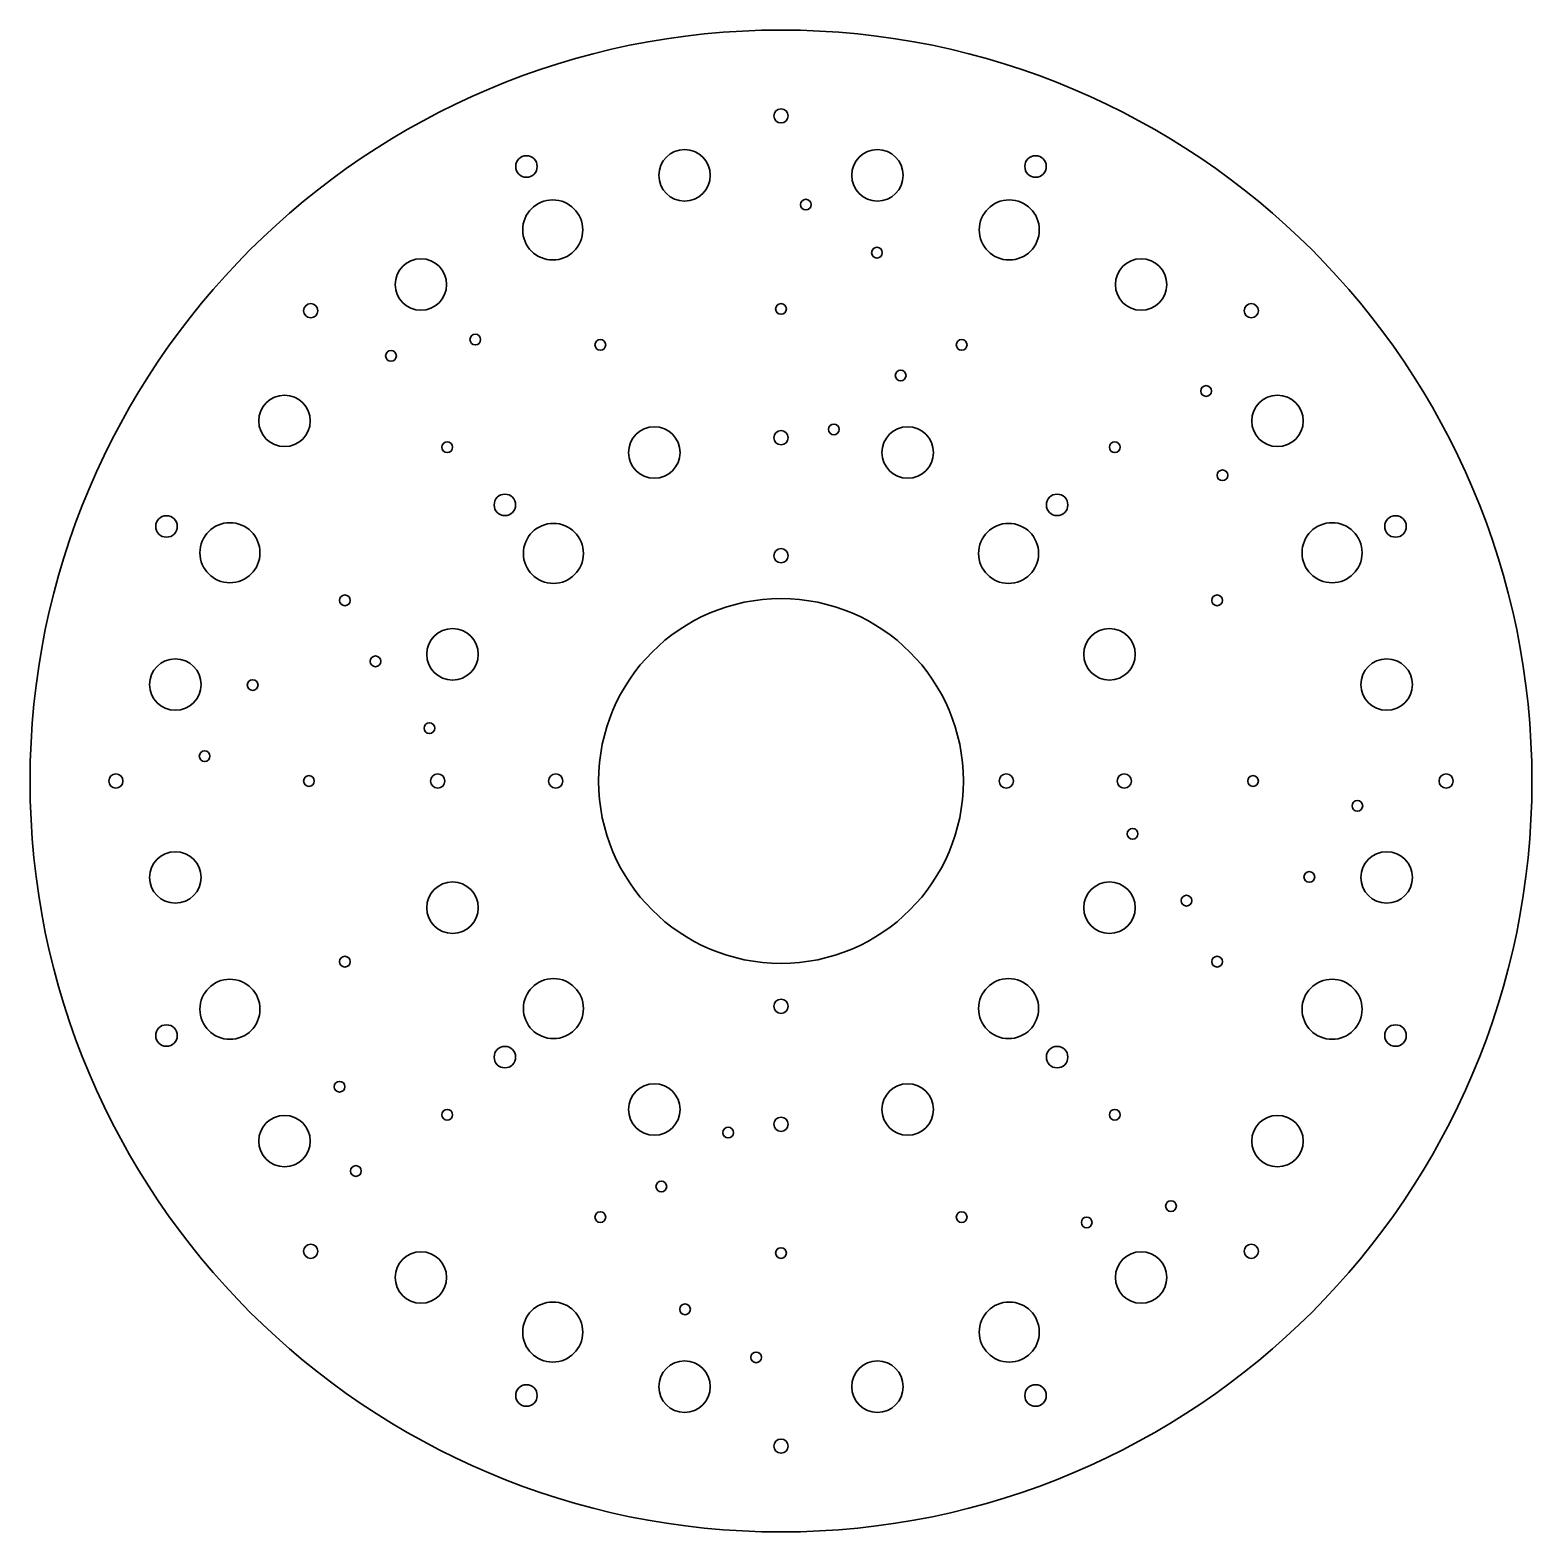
# Model space of a CAD drawing. Extents: x -70 to 280, y -26 to 324.
import ezdxf

# ---------------------------------------------------------------- set-up
doc = ezdxf.new("R2010")
doc.units = 0

msp = doc.modelspace()

# ---------------------------------------------------------------- linework, layer by layer
at = {"color": 7, "lineweight": 35}
for centre, radius in [((105, 148.5), 175), ((105, 303.5), 1.65), ((45.684067, 291.701324), 2.5), ((82.526001, 289.643494), 6), ((127.473999, 289.643494), 6), ((164.315933, 291.701324), 2.5), ((51.807003, 276.91925), 7), ((110.790108, 282.813568), 1.25), ((158.192993, 276.91925), 7), ((21.088005, 264.195038), 6), ((127.361649, 271.616089), 1.25), ((188.911987, 264.195038), 6), ((-4.601555, 258.101563), 1.65), ((105, 258.5), 1.25), ((214.601563, 258.101563), 1.65), ((33.755867, 251.368286), 1.25), ((14.120186, 247.568268), 1.25), ((62.904823, 250.12674), 1.25), ((147.095184, 250.12674), 1.25), ((132.881775, 242.997314), 1.25), ((-10.69503, 232.411987), 6), ((204.068268, 239.379822), 1.25), ((220.695038, 232.411987), 6), ((75.478294, 225.044312), 6), ((117.318954, 230.435532), 1.25), ((134.521713, 225.044312), 6), ((27.218254, 226.281738), 1.25), ((105, 228.5), 1.65), ((182.781738, 226.281738), 1.25), ((207.868286, 219.744141), 1.25), ((40.653282, 212.84671), 2.5), ((169.34671, 212.84671), 2.5), ((-38.201324, 207.815933), 2.5), ((248.201324, 207.815933), 2.5), ((-23.41925, 201.692993), 7), ((51.966991, 201.533005), 7), ((158.033005, 201.533005), 7), ((233.41925, 201.692993), 7), ((105, 201), 1.65), ((3.373253, 190.595184), 1.25), ((105, 148.5), 42.5), ((206.62674, 190.595184), 1.25), ((28.455688, 178.021713), 6), ((181.544312, 178.021713), 6), ((-36.143478, 170.973999), 6), ((10.502678, 176.381775), 1.25), ((246.143478, 170.973999), 6), ((-18.116074, 170.861649), 1.25), ((23.064468, 160.818954), 1.25), ((-29.313568, 154.2901), 1.25), ((-50, 148.5), 1.65), ((-5, 148.5), 1.25), ((25, 148.5), 1.65), ((52.5, 148.5), 1.65), ((157.5, 148.5), 1.65), ((185, 148.5), 1.65), ((215, 148.5), 1.25), ((260, 148.5), 1.65), ((239.313568, 142.7099), 1.25), ((186.935532, 136.181046), 1.25), ((-36.143478, 126.026001), 6), ((246.143478, 126.026001), 6), ((228.116074, 126.138351), 1.25), ((28.455688, 118.978294), 6), ((181.544312, 118.978294), 6), ((199.497314, 120.618225), 1.25), ((3.373253, 106.404823), 1.25), ((206.62674, 106.404823), 1.25), ((-23.41925, 95.307007), 7), ((51.966991, 95.466995), 7), ((158.033005, 95.466995), 7), ((233.41925, 95.307007), 7), ((105, 96), 1.65), ((-38.201324, 89.184067), 2.5), ((248.201324, 89.184067), 2.5), ((40.653282, 84.153282), 2.5), ((169.34671, 84.153282), 2.5), ((2.131714, 77.255867), 1.25), ((75.478294, 71.955688), 6), ((134.521713, 71.955688), 6), ((-10.69503, 64.588005), 6), ((27.218254, 70.718254), 1.25), ((105, 68.5), 1.65), ((182.781738, 70.718254), 1.25), ((220.695038, 64.588005), 6), ((92.681046, 66.564468), 1.25), ((5.93174, 57.620186), 1.25), ((77.118225, 54.002678), 1.25), ((195.879822, 49.43174), 1.25), ((62.904823, 46.873253), 1.25), ((147.095184, 46.873253), 1.25), ((176.244141, 45.631714), 1.25), ((-4.601555, 38.898445), 1.65), ((21.088005, 32.80497), 6), ((105, 38.5), 1.25), ((188.911987, 32.80497), 6), ((214.601563, 38.898445), 1.65), ((51.807003, 20.08075), 7), ((82.638351, 25.383926), 1.25), ((158.192993, 20.08075), 7), ((99.209892, 14.186432), 1.25), ((82.526001, 7.356522), 6), ((127.473999, 7.356522), 6), ((45.684067, 5.298676), 2.5), ((164.315933, 5.298676), 2.5), ((105, -6.5), 1.65)]:
    msp.add_circle(centre, radius, dxfattribs=at)

doc.saveas('drawing.dxf')
